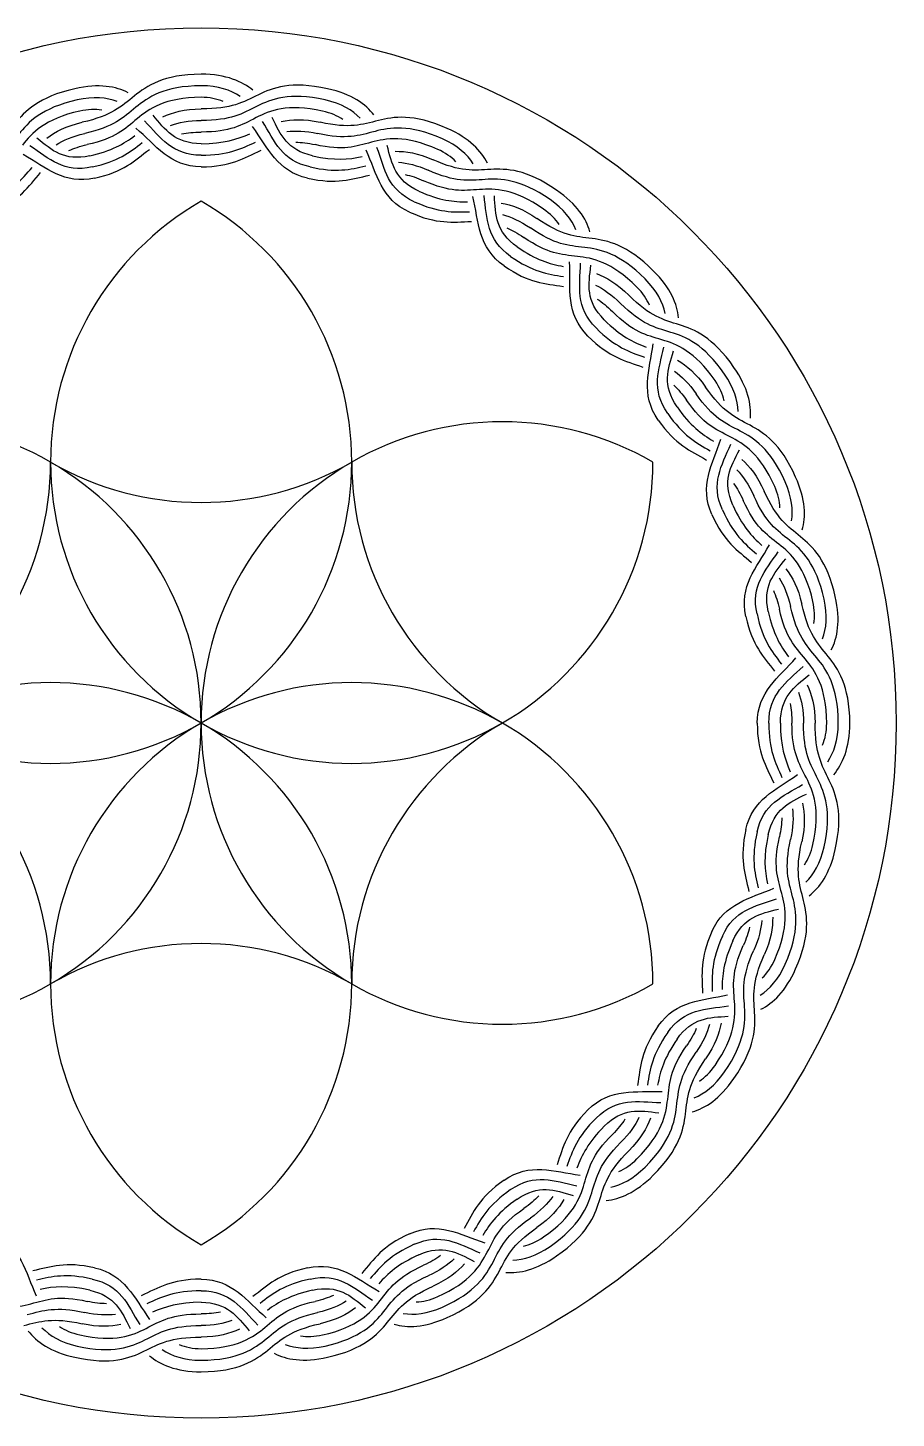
# Model space of a CAD drawing. Extents: x 16 to 136, y 72 to 192.
# Drawn here: x 61.2 to 136.1, y 71.7 to 191.7 of the extents above; entities that cross this region are included whole.
import ezdxf

# ---------------------------------------------------------------- set-up
doc = ezdxf.new("R2010")
doc.units = 0
doc.layers.add('View', color=7, linetype='CONTINUOUS')

msp = doc.modelspace()

# ---------------------------------------------------------------- linework, layer by layer
at = {"layer": 'View'}
msp.add_circle((76.1207, 131.696), 60, dxfattribs=at)
for centre, start, end in [((89.1207, 154.213), 120, 180), ((63.1207, 154.213), 0, 60), ((50.1207, 131.696), 60, 120), ((102.121, 131.696), 60, 120), ((37.1207, 154.213), -60, 0), ((89.1207, 154.213), 180, -120), ((50.1207, 131.696), 0, 60), ((76.1207, 176.729), -120, -60), ((63.1207, 154.213), -60, 0), ((102.121, 131.696), 120, 180), ((115.121, 154.213), 180, -120), ((89.1207, 154.213), -60, 0), ((63.1207, 109.179), 60, 120), ((89.1207, 109.179), 60, 120), ((63.1207, 154.213), -120, -60), ((37.1207, 109.179), 0, 60), ((50.1207, 131.696), -60, 0), ((89.1207, 109.179), 120, 180), ((89.1207, 154.213), -120, -60), ((63.1207, 109.179), 0, 60), ((102.121, 131.696), 180, -120), ((115.121, 109.179), 120, 180), ((89.1207, 109.179), 0, 60), ((76.1207, 86.6628), 60, 120), ((50.1207, 131.696), -120, -60), ((89.1207, 109.179), 180, -120), ((63.1207, 109.179), -60, 0), ((102.121, 131.696), -120, -60)]:
    msp.add_arc(centre, 26, start, end, dxfattribs=at)
for points, degree in [([(76.1207, 187.696), (72.8415, 187.67), (71.4105, 186.658), (70.3764, 185.828)], 3), ([(76.1208, 187.696), (76.1207, 187.696)], 1), ([(80.5824, 186.303), (79.6949, 187.062), (78.3113, 187.678), (76.1208, 187.696)], 3), ([(65.2106, 186.437), (62.0599, 185.732), (60.8922, 184.472), (60.0544, 183.447)], 3), ([(69.8171, 186.091), (68.7839, 186.63), (67.3139, 186.908), (65.2106, 186.437)], 3), ([(76.1207, 186.696), (72.9072, 186.676), (71.507, 185.671), (70.4949, 184.844)], 3), ([(76.1208, 186.696), (76.1207, 186.696)], 1), ([(79.4785, 185.781), (78.6779, 186.311), (77.597, 186.687), (76.1208, 186.696)], 3), ([(86.8163, 185.472), (83.718, 186.165), (82.1476, 185.516), (80.9677, 184.932)], 3), ([(87.0309, 186.437), (83.8736, 187.143), (82.2722, 186.499), (81.0702, 185.919)], 3), ([(91.0408, 184.171), (90.3377, 185.092), (89.1321, 185.967), (87.0309, 186.437)], 3), ([(65.4252, 185.473), (62.3329, 184.782), (61.1922, 183.531), (60.3738, 182.512)], 3), ([(68.8609, 185.335), (67.967, 185.67), (66.8437, 185.789), (65.4252, 185.472)], 3), ([(70.3764, 185.828), (69.2137, 184.894), (68.4252, 184.116), (65.8546, 183.543)], 3), ([(70.4949, 184.844), (69.3586, 183.915), (68.5867, 183.139), (66.0692, 182.579)], 3), ([(76.1207, 185.696), (72.9729, 185.683), (71.6035, 184.683), (70.6135, 183.859)], 3), ([(76.1208, 185.696), (76.1207, 185.696)], 1), ([(81.0702, 185.919), (79.7241, 185.27), (78.7885, 184.69), (76.1208, 184.696)], 3), ([(78.0199, 185.345), (77.4779, 185.562), (76.8498, 185.693), (76.1208, 185.696)], 3), ([(80.9677, 184.932), (79.6484, 184.28), (78.7296, 183.696), (76.1208, 183.696)], 3), ([(86.6016, 184.508), (83.5623, 185.186), (82.023, 184.533), (80.8653, 183.945)], 3), ([(89.8616, 183.89), (89.197, 184.571), (88.234, 185.156), (86.8163, 185.472)], 3), ([(65.6399, 184.508), (62.6058, 183.831), (61.4922, 182.59), (60.6933, 181.577)], 3), ([(67.5452, 184.587), (66.9741, 184.676), (66.341, 184.664), (65.6399, 184.508)], 3), ([(70.6135, 183.859), (69.5035, 182.936), (68.7482, 182.161), (66.2839, 181.614)], 3), ([(76.1207, 180.696), (73.6126, 180.714), (72.6506, 182.197), (71.2335, 183.655)], 3), ([(76.1207, 181.696), (73.8627, 181.707), (73.0141, 182.889), (71.9668, 184.17)], 3), ([(72.8157, 184.009), (73.6313, 184.398), (74.6804, 184.693), (76.1207, 184.696)], 3), ([(73.4725, 183.266), (74.1699, 183.521), (75.0311, 183.696), (76.1207, 183.696)], 3), ([(76.1207, 184.696), (76.1208, 184.696)], 1), ([(76.1207, 183.696), (76.1208, 183.696)], 1), ([(80.8653, 183.945), (79.5726, 183.289), (78.6707, 182.702), (76.1208, 182.696)], 3), ([(85.5283, 179.684), (83.0919, 180.224), (82.4822, 181.874), (81.4245, 183.608)], 3), ([(85.743, 180.649), (83.5502, 181.136), (83.0051, 182.433), (82.2525, 183.947)], 3), ([(83.042, 183.602), (83.9212, 183.8), (84.9981, 183.853), (86.387, 183.543)], 3), ([(91.4339, 183.698), (89.9978, 183.342), (88.9547, 182.971), (86.387, 183.543)], 3), ([(88.3582, 183.77), (87.8802, 184.093), (87.3026, 184.351), (86.6016, 184.508)], 3), ([(97.347, 183.015), (94.4057, 184.323), (92.7246, 184.017), (91.4339, 183.698)], 3), ([(62.8039, 182.181), (63.515, 182.729), (64.4664, 183.234), (65.8546, 183.543)], 3), ([(63.5982, 181.597), (64.2218, 181.993), (65.0175, 182.345), (66.0692, 182.579)], 3), ([(76.1207, 179.696), (73.433, 179.722), (72.1794, 181.563), (70.4945, 183.042)], 3), ([(74.4379, 182.533), (74.926, 182.636), (75.4833, 182.698), (76.1207, 182.696)], 3), ([(76.1207, 182.696), (76.1208, 182.696)], 1), ([(76.1208, 181.696), (78.0919, 181.705), (79.2214, 182.071), (80.3339, 182.557)], 3), ([(85.3137, 178.72), (82.692, 179.299), (81.9236, 181.304), (80.5679, 183.174)], 3), ([(83.5161, 182.736), (84.2499, 182.831), (85.1202, 182.813), (86.1723, 182.578)], 3), ([(91.1286, 182.758), (89.7163, 182.396), (88.6876, 182.019), (86.1723, 182.578)], 3), ([(96.5396, 181.207), (93.701, 182.472), (92.0754, 182.151), (90.8234, 181.819)], 3), ([(96.9433, 182.111), (94.0533, 183.398), (92.4, 183.084), (91.1286, 182.758)], 3), ([(100.827, 180.013), (100.315, 181.056), (99.3063, 182.143), (97.347, 183.015)], 3), ([(66.7132, 179.685), (64.2765, 179.145), (63.0206, 180.382), (61.3397, 181.506)], 3), ([(66.4985, 180.649), (64.3058, 180.163), (63.2607, 181.108), (61.9457, 182.16)], 3), ([(64.6899, 181.093), (65.1416, 181.298), (65.6677, 181.477), (66.2839, 181.614)], 3), ([(66.4985, 180.649), (68.4068, 181.073), (69.4288, 181.675), (70.4032, 182.389)], 3), ([(66.7132, 179.685), (68.9358, 180.177), (69.9228, 180.932), (71.0352, 181.794)], 3), ([(66.9278, 178.72), (69.4715, 179.282), (70.3417, 180.21), (71.6572, 181.203)], 3), ([(76.1208, 181.696), (76.1207, 181.696)], 1), ([(76.1208, 180.696), (78.4126, 180.712), (79.5388, 181.236), (80.8189, 181.836)], 3), ([(84.2926, 181.817), (84.7888, 181.811), (85.3414, 181.751), (85.9576, 181.614)], 3), ([(90.8234, 181.819), (89.4347, 181.449), (88.4205, 181.067), (85.9576, 181.614)], 3), ([(94.5211, 176.689), (92.232, 177.715), (91.9669, 179.471), (91.2978, 181.374)], 3), ([(94.9248, 177.592), (92.8706, 178.512), (92.5872, 179.939), (92.1751, 181.534)], 3), ([(98.1145, 180.138), (97.7093, 180.549), (97.1946, 180.915), (96.5396, 181.207)], 3), ([(99.6138, 179.964), (99.0944, 180.762), (98.2666, 181.522), (96.9433, 182.111)], 3), ([(66.9278, 178.72), (64.3055, 178.14), (62.7513, 179.631), (60.7464, 180.756)], 3), ([(76.1208, 180.696), (76.1207, 180.696)], 1), ([(76.1208, 179.696), (78.7402, 179.722), (79.7861, 180.439), (81.2948, 181.125)], 3), ([(85.743, 180.649), (87.6514, 180.226), (88.8332, 180.34), (90.0164, 180.577)], 3), ([(94.1174, 175.785), (91.6546, 176.891), (91.277, 179.085), (90.3731, 181.129)], 3), ([(92.8747, 181.036), (93.7742, 181.049), (94.8367, 180.883), (96.1359, 180.304)], 3), ([(93.161, 180.092), (93.8986, 180.035), (94.7466, 179.84), (95.7322, 179.4)], 3), ([(101.121, 179.472), (99.6469, 179.397), (98.5347, 179.233), (96.1359, 180.304)], 3), ([(57.7204, 176.689), (59.8065, 177.624), (60.6285, 178.581), (61.5327, 179.651)], 3), ([(58.1241, 175.785), (60.5121, 176.858), (61.1913, 177.968), (62.2628, 179.206)], 3), ([(76.1208, 179.696), (76.1207, 179.696)], 1), ([(85.3137, 178.72), (87.8575, 178.157), (89.0478, 178.631), (90.657, 178.98)], 3), ([(85.5283, 179.684), (87.7512, 179.192), (88.9692, 179.46), (90.3394, 179.774)], 3), ([(93.7347, 179.033), (94.2202, 178.926), (94.7504, 178.755), (95.3285, 178.496)], 3), ([(100.638, 178.606), (99.1852, 178.52), (98.0851, 178.349), (95.7322, 179.4)], 3), ([(106.807, 177.69), (104.158, 179.523), (102.455, 179.541), (101.121, 179.472)], 3), ([(100.156, 177.739), (98.7235, 177.643), (97.6355, 177.464), (95.3285, 178.496)], 3), ([(105.673, 176.056), (103.111, 177.831), (101.457, 177.825), (100.156, 177.739)], 3), ([(106.24, 176.873), (103.634, 178.677), (101.956, 178.683), (100.638, 178.606)], 3), ([(109.679, 174.092), (109.365, 175.215), (108.572, 176.47), (106.807, 177.69)], 3), ([(94.5211, 176.689), (96.6102, 175.752), (97.8759, 175.775), (99.2841, 175.817)], 3), ([(94.9248, 177.592), (96.7164, 176.79), (97.9106, 176.669), (99.1206, 176.672)], 3), ([(102.27, 171.153), (100.033, 172.712), (100.074, 174.957), (99.5791, 177.147)], 3), ([(102.838, 171.971), (100.761, 173.416), (100.83, 175.208), (100.538, 177.209)], 3), ([(103.405, 172.788), (101.543, 174.082), (101.533, 175.548), (101.433, 177.199)], 3), ([(102.027, 176.574), (102.917, 176.416), (103.932, 176.053), (105.106, 175.239)], 3), ([(108.474, 174.264), (108.108, 175.147), (107.433, 176.047), (106.24, 176.873)], 3), ([(94.1174, 175.785), (96.5097, 174.711), (97.797, 174.942), (99.4454, 174.973)], 3), ([(102.13, 175.589), (102.848, 175.392), (103.648, 175.04), (104.539, 174.422)], 3), ([(109.87, 173.505), (108.407, 173.697), (107.27, 173.739), (105.106, 175.239)], 3), ([(107.027, 174.71), (106.704, 175.19), (106.264, 175.647), (105.673, 176.056)], 3), ([(102.497, 174.435), (102.957, 174.237), (103.448, 173.968), (103.972, 173.605)], 3), ([(109.236, 172.736), (107.791, 172.915), (106.663, 172.948), (104.539, 174.422)], 3), ([(108.602, 171.968), (107.175, 172.133), (106.057, 172.156), (103.972, 173.605)], 3), ([(115.151, 170.726), (112.87, 173.007), (111.199, 173.33), (109.87, 173.505)], 3), ([(102.838, 171.971), (104.73, 170.653), (105.995, 170.442), (107.392, 170.229)], 3), ([(103.405, 172.788), (105.027, 171.66), (106.191, 171.32), (107.385, 171.103)], 3), ([(113.741, 169.316), (111.532, 171.524), (109.903, 171.817), (108.602, 171.968)], 3), ([(114.446, 170.021), (112.201, 172.266), (110.551, 172.574), (109.236, 172.736)], 3), ([(102.27, 171.153), (104.439, 169.643), (105.769, 169.633), (107.399, 169.365)], 3), ([(109.511, 165.086), (107.576, 167.022), (108.015, 169.236), (107.924, 171.488)], 3), ([(110.216, 165.791), (108.42, 167.587), (108.808, 169.347), (108.882, 171.376)], 3), ([(110.921, 166.496), (109.31, 168.108), (109.561, 169.524), (109.764, 171.203)], 3), ([(110.238, 170.48), (111.088, 170.164), (112.024, 169.623), (113.036, 168.611)], 3), ([(117.335, 166.668), (117.226, 167.83), (116.669, 169.207), (115.151, 170.726)], 3), ([(110.163, 169.488), (110.836, 169.165), (111.562, 168.675), (112.331, 167.906)], 3), ([(114.835, 167.748), (114.601, 168.279), (114.25, 168.807), (113.741, 169.316)], 3), ([(116.18, 167.051), (115.977, 167.986), (115.473, 168.994), (114.446, 170.021)], 3), ([(110.318, 168.283), (110.737, 168.006), (111.174, 167.653), (111.626, 167.201)], 3), ([(117.419, 166.056), (116.016, 166.504), (114.9, 166.747), (113.036, 168.611)], 3), ([(115.899, 164.767), (114.525, 165.182), (113.424, 165.403), (111.626, 167.201)], 3), ([(116.659, 165.412), (115.271, 165.843), (114.162, 166.075), (112.331, 167.906)], 3), ([(110.216, 165.791), (111.851, 164.157), (113.064, 163.725), (114.4, 163.269)], 3), ([(110.921, 166.496), (112.321, 165.096), (113.411, 164.555), (114.548, 164.131)], 3), ([(122.115, 162.383), (120.282, 165.033), (118.695, 165.649), (117.419, 166.056)], 3), ([(109.511, 165.086), (111.385, 163.213), (112.7, 162.968), (114.255, 162.418)], 3), ([(115.578, 157.846), (114.015, 160.089), (114.831, 162.127), (115.147, 164.415)], 3), ([(120.481, 161.248), (118.705, 163.812), (117.153, 164.389), (115.899, 164.767)], 3), ([(121.298, 161.816), (119.493, 164.423), (117.924, 165.019), (116.659, 165.412)], 3), ([(116.395, 158.413), (114.948, 160.492), (115.638, 162.15), (116.07, 164.135)], 3), ([(117.212, 158.98), (115.915, 160.846), (116.41, 162.192), (116.907, 163.809)], 3), ([(116.996, 162.052), (117.601, 161.616), (118.228, 161.006), (118.847, 160.114)], 3), ([(117.246, 163.014), (118.026, 162.553), (118.85, 161.855), (119.664, 160.681)], 3), ([(123.534, 158.004), (123.635, 159.164), (123.336, 160.618), (122.115, 162.383)], 3), ([(116.936, 160.841), (117.299, 160.494), (117.666, 160.07), (118.03, 159.547)], 3), ([(121.276, 159.513), (121.141, 160.076), (120.89, 160.657), (120.481, 161.248)], 3), ([(122.471, 158.588), (122.438, 159.542), (122.124, 160.623), (121.298, 161.816)], 3), ([(122.646, 156.893), (121.362, 157.567), (120.32, 157.991), (118.847, 160.114)], 3), ([(123.507, 157.388), (122.211, 158.082), (121.163, 158.519), (119.664, 160.681)], 3), ([(116.395, 158.413), (117.711, 156.522), (118.822, 155.886), (120.049, 155.2)], 3), ([(117.212, 158.98), (118.339, 157.359), (119.31, 156.636), (120.348, 156.018)], 3), ([(121.786, 156.399), (120.513, 157.053), (119.477, 157.464), (118.03, 159.547)], 3), ([(115.578, 157.846), (117.087, 155.68), (118.328, 155.211), (119.753, 154.394)], 3), ([(127.439, 152.922), (126.131, 155.863), (124.681, 156.759), (123.507, 157.388)], 3), ([(120.21, 149.693), (119.1, 152.165), (120.265, 154), (120.986, 156.188)], 3), ([(125.632, 152.115), (124.367, 154.954), (122.943, 155.804), (121.786, 156.399)], 3), ([(126.536, 152.519), (125.249, 155.409), (123.812, 156.282), (122.646, 156.893)], 3), ([(121.113, 150.096), (120.085, 152.389), (121.058, 153.879), (121.84, 155.748)], 3), ([(122.017, 150.5), (121.094, 152.561), (121.821, 153.782), (122.601, 155.278)], 3), ([(122.789, 154.438), (123.468, 153.845), (124.148, 153.01), (124.728, 151.711)], 3), ([(122.37, 153.542), (122.882, 153.005), (123.384, 152.293), (123.825, 151.307)], 3), ([(127.084, 149.136), (127.232, 150.076), (127.125, 151.195), (126.536, 152.519)], 3), ([(128.015, 148.361), (128.332, 149.477), (128.311, 150.963), (127.439, 152.922)], 3), ([(122.09, 152.368), (122.381, 151.964), (122.662, 151.482), (122.921, 150.904)], 3), ([(126.937, 147.443), (125.805, 148.352), (124.875, 148.956), (123.825, 151.307)], 3), ([(127.872, 147.762), (126.732, 148.694), (125.798, 149.314), (124.728, 151.711)], 3), ([(126.088, 150.267), (126.062, 150.843), (125.924, 151.46), (125.632, 152.115)], 3), ([(121.113, 150.096), (122.049, 148.01), (123.006, 147.188), (124.075, 146.284)], 3), ([(122.017, 150.5), (122.819, 148.71), (123.626, 147.827), (124.524, 147.025)], 3), ([(126.002, 147.123), (124.879, 148.009), (123.952, 148.599), (122.921, 150.904)], 3), ([(120.21, 149.693), (121.282, 147.305), (122.393, 146.625), (123.631, 145.554)], 3), ([(130.862, 142.606), (130.157, 145.757), (128.897, 146.925), (127.872, 147.762)], 3), ([(123.144, 140.889), (122.565, 143.511), (124.056, 145.065), (125.18, 147.07)], 3), ([(124.109, 141.104), (123.569, 143.54), (124.806, 144.796), (125.93, 146.477)], 3), ([(128.932, 142.177), (128.255, 145.211), (127.015, 146.325), (126.002, 147.123)], 3), ([(129.897, 142.391), (129.206, 145.484), (127.956, 146.625), (126.937, 147.443)], 3), ([(125.074, 141.318), (124.587, 143.511), (125.532, 144.556), (126.584, 145.871)], 3), ([(126.022, 144.219), (126.417, 143.595), (126.769, 142.799), (127.003, 141.748)], 3), ([(126.605, 145.013), (127.154, 144.302), (127.658, 143.35), (127.968, 141.962)], 3), ([(125.518, 143.127), (125.722, 142.675), (125.901, 142.149), (126.038, 141.533)], 3), ([(129.268, 137.322), (128.34, 138.458), (127.563, 139.23), (127.003, 141.748)], 3), ([(130.252, 137.44), (129.319, 138.603), (128.541, 139.392), (127.968, 141.962)], 3), ([(129.011, 140.272), (129.101, 140.843), (129.089, 141.476), (128.932, 142.177)], 3), ([(129.759, 138.956), (130.095, 139.85), (130.214, 140.973), (129.897, 142.392)], 3), ([(130.516, 138), (131.054, 139.033), (131.332, 140.503), (130.862, 142.606)], 3), ([(123.144, 140.889), (123.707, 138.345), (124.635, 137.475), (125.627, 136.16)], 3), ([(124.109, 141.104), (124.601, 138.881), (125.356, 137.894), (126.218, 136.782)], 3), ([(125.074, 141.318), (125.497, 139.41), (126.099, 138.388), (126.814, 137.414)], 3), ([(128.284, 137.203), (127.361, 138.313), (126.586, 139.069), (126.038, 141.533)], 3), ([(124.121, 131.696), (124.147, 134.384), (125.988, 135.637), (127.467, 137.322)], 3), ([(130.121, 131.696), (130.107, 134.844), (129.108, 136.213), (128.284, 137.203)], 3), ([(131.121, 131.696), (131.101, 134.91), (130.095, 136.31), (129.268, 137.322)], 3), ([(132.121, 131.696), (132.094, 134.975), (131.083, 136.406), (130.252, 137.44)], 3), ([(125.121, 131.696), (125.138, 134.204), (126.622, 135.166), (128.079, 136.583)], 3), ([(126.121, 131.696), (126.131, 133.954), (127.313, 134.803), (128.595, 135.85)], 3), ([(128.434, 135.001), (128.822, 134.185), (129.118, 133.136), (129.121, 131.696)], 3), ([(126.958, 133.379), (127.061, 132.891), (127.122, 132.333), (127.121, 131.696)], 3), ([(127.69, 134.344), (127.945, 133.647), (128.121, 132.786), (128.121, 131.696)], 3), ([(124.121, 131.696), (124.146, 129.077), (124.864, 128.031), (125.55, 126.522)], 3), ([(125.121, 131.696), (125.137, 129.404), (125.661, 128.278), (126.261, 126.998)], 3), ([(126.121, 131.696), (126.13, 129.725), (126.496, 128.595), (126.981, 127.483)], 3), ([(128.37, 126.952), (127.714, 128.244), (127.126, 129.146), (127.121, 131.696)], 3), ([(129.357, 126.849), (128.704, 128.168), (128.121, 129.087), (128.121, 131.696)], 3), ([(130.344, 126.747), (129.695, 128.093), (129.115, 129.028), (129.121, 131.696)], 3), ([(129.77, 129.797), (129.986, 130.339), (130.118, 130.967), (130.121, 131.696)], 3), ([(130.206, 128.338), (130.736, 129.139), (131.112, 130.22), (131.121, 131.696)], 3), ([(130.728, 127.235), (131.487, 128.122), (132.103, 129.506), (132.121, 131.696)], 3), ([(123.144, 122.503), (123.724, 125.125), (125.728, 125.893), (127.599, 127.249)], 3), ([(124.109, 122.289), (124.649, 124.725), (126.299, 125.335), (128.032, 126.392)], 3), ([(128.932, 121.215), (129.611, 124.255), (128.958, 125.794), (128.37, 126.952)], 3), ([(129.897, 121.001), (130.589, 124.099), (129.94, 125.669), (129.357, 126.849)], 3), ([(130.862, 120.786), (131.568, 123.943), (130.923, 125.545), (130.344, 126.747)], 3), ([(125.074, 122.074), (125.56, 124.267), (126.858, 124.812), (128.371, 125.564)], 3), ([(127.161, 124.301), (127.256, 123.567), (127.237, 122.697), (127.003, 121.645)], 3), ([(128.027, 124.775), (128.224, 123.896), (128.277, 122.819), (127.968, 121.43)], 3), ([(123.144, 122.503), (122.582, 119.959), (123.056, 118.769), (123.404, 117.16)], 3), ([(126.241, 123.524), (126.235, 123.028), (126.175, 122.476), (126.038, 121.859)], 3), ([(124.109, 122.289), (123.617, 120.066), (123.884, 118.848), (124.198, 117.478)], 3), ([(125.074, 122.074), (124.65, 120.165), (124.764, 118.984), (125.002, 117.801)], 3), ([(126.243, 116.994), (125.874, 118.382), (125.491, 119.396), (126.038, 121.859)], 3), ([(127.183, 116.688), (126.82, 118.101), (126.443, 119.129), (127.003, 121.645)], 3), ([(128.122, 116.383), (127.767, 117.819), (127.395, 118.862), (127.968, 121.43)], 3), ([(128.195, 119.459), (128.518, 119.937), (128.776, 120.514), (128.932, 121.215)], 3), ([(128.315, 117.955), (128.995, 118.62), (129.58, 119.583), (129.897, 121.001)], 3), ([(128.595, 116.776), (129.516, 117.479), (130.392, 118.685), (130.862, 120.786)], 3), ([(120.21, 113.699), (121.316, 116.162), (123.51, 116.54), (125.554, 117.444)], 3), ([(121.113, 113.296), (122.14, 115.585), (123.895, 115.85), (125.798, 116.519)], 3), ([(125.632, 111.277), (126.897, 114.116), (126.576, 115.742), (126.243, 116.994)], 3), ([(126.536, 110.874), (127.822, 113.764), (127.509, 115.417), (127.183, 116.688)], 3), ([(122.017, 112.892), (122.937, 114.946), (124.364, 115.23), (125.958, 115.642)], 3), ([(127.439, 110.47), (128.747, 113.411), (128.442, 115.092), (128.122, 116.383)], 3), ([(123.458, 114.082), (123.351, 113.597), (123.179, 113.067), (122.921, 112.488)], 3), ([(124.516, 114.656), (124.459, 113.918), (124.265, 113.07), (123.824, 112.085)], 3), ([(125.46, 114.942), (125.474, 114.043), (125.308, 112.98), (124.728, 111.681)], 3), ([(120.21, 113.699), (119.135, 111.307), (119.366, 110.02), (119.397, 108.371)], 3), ([(121.113, 113.296), (120.177, 111.207), (120.199, 109.941), (120.242, 108.533)], 3), ([(122.017, 112.892), (121.215, 111.1), (121.093, 109.906), (121.097, 108.696)], 3), ([(122.163, 107.661), (122.068, 109.093), (121.889, 110.181), (122.921, 112.488)], 3), ([(123.03, 107.178), (122.945, 108.632), (122.773, 109.732), (123.824, 112.085)], 3), ([(123.897, 106.696), (123.822, 108.17), (123.658, 109.282), (124.728, 111.681)], 3), ([(124.389, 108.203), (125.187, 108.722), (125.946, 109.55), (126.536, 110.874)], 3), ([(124.438, 106.99), (125.48, 107.502), (126.568, 108.511), (127.439, 110.47)], 3), ([(124.563, 109.702), (124.974, 110.108), (125.34, 110.622), (125.632, 111.277)], 3), ([(115.578, 105.546), (117.137, 107.783), (119.382, 107.743), (121.572, 108.238)], 3), ([(116.395, 104.979), (117.84, 107.055), (119.633, 106.987), (121.634, 107.279)], 3), ([(120.481, 102.144), (122.256, 104.706), (122.25, 106.36), (122.163, 107.661)], 3), ([(121.298, 101.577), (123.102, 104.183), (123.108, 105.861), (123.03, 107.178)], 3), ([(117.212, 104.412), (118.507, 106.274), (119.973, 106.284), (121.623, 106.384)], 3), ([(120.013, 105.686), (119.817, 104.969), (119.465, 104.169), (118.847, 103.278)], 3), ([(120.999, 105.79), (120.841, 104.9), (120.478, 103.885), (119.664, 102.711)], 3), ([(122.115, 101.009), (123.948, 103.659), (123.965, 105.362), (123.897, 106.696)], 3), ([(115.578, 105.546), (114.067, 103.378), (114.058, 102.048), (113.789, 100.418)], 3), ([(116.395, 104.979), (115.078, 103.087), (114.867, 101.822), (114.653, 100.425)], 3), ([(117.212, 104.412), (116.085, 102.79), (115.744, 101.626), (115.528, 100.432)], 3), ([(118.859, 105.32), (118.662, 104.86), (118.393, 104.368), (118.029, 103.845)], 3), ([(116.393, 99.2151), (116.558, 100.642), (116.581, 101.76), (118.029, 103.845)], 3), ([(117.161, 98.5811), (117.34, 100.026), (117.372, 101.154), (118.847, 103.278)], 3), ([(117.929, 97.947), (118.121, 99.4096), (118.163, 100.547), (119.664, 102.711)], 3), ([(119.135, 100.79), (119.615, 101.113), (120.071, 101.553), (120.481, 102.144)], 3), ([(118.517, 98.1381), (119.639, 98.4517), (120.894, 99.2445), (122.115, 101.009)], 3), ([(118.688, 99.3431), (119.571, 99.7087), (120.472, 100.384), (121.298, 101.577)], 3), ([(109.511, 98.3057), (111.447, 100.241), (113.66, 99.8016), (115.913, 99.8926)], 3), ([(110.216, 97.6007), (112.012, 99.3966), (113.772, 99.0089), (115.8, 98.9347)], 3), ([(110.921, 96.8958), (112.532, 98.5072), (113.949, 98.2561), (115.628, 98.0528)], 3), ([(113.741, 94.0761), (115.949, 96.2845), (116.242, 97.9137), (116.393, 99.2151)], 3), ([(114.446, 93.3711), (116.69, 95.6158), (116.998, 97.2659), (117.161, 98.5811)], 3), ([(109.511, 98.3056), (107.638, 96.432), (107.393, 95.1172), (106.843, 93.5619)], 3), ([(110.216, 97.6007), (108.581, 95.9659), (108.15, 94.7524), (107.694, 93.4165)], 3), ([(112.708, 97.4988), (112.431, 97.0801), (112.078, 96.6427), (111.626, 96.1909)], 3), ([(113.913, 97.6542), (113.59, 96.9812), (113.1, 96.2549), (112.331, 95.4859)], 3), ([(114.905, 97.5786), (114.588, 96.7287), (114.048, 95.793), (113.036, 94.781)], 3), ([(115.151, 92.6662), (117.431, 94.947), (117.755, 96.618), (117.929, 97.947)], 3), ([(110.921, 96.8958), (109.521, 95.4954), (108.979, 94.4057), (108.556, 93.2687)], 3), ([(109.192, 91.9179), (109.607, 93.2916), (109.828, 94.3925), (111.626, 96.1908)], 3), ([(109.836, 91.1579), (110.268, 92.5462), (110.5, 93.6548), (112.331, 95.4859)], 3), ([(102.27, 92.2387), (104.514, 93.8017), (106.552, 92.9855), (108.84, 92.6696)], 3), ([(110.481, 90.3979), (110.928, 91.8009), (111.172, 92.9171), (113.036, 94.781)], 3), ([(112.173, 92.9821), (112.703, 93.2154), (113.231, 93.5668), (113.741, 94.076)], 3), ([(102.837, 91.4215), (104.916, 92.8684), (106.575, 92.1785), (108.559, 91.7466)], 3), ([(111.093, 90.4817), (112.255, 90.5909), (113.632, 91.1475), (115.151, 92.6662)], 3), ([(111.476, 91.6369), (112.411, 91.84), (113.418, 92.3439), (114.446, 93.3711)], 3), ([(102.27, 92.2387), (100.105, 90.7301), (99.6355, 89.489), (98.8186, 88.0639)], 3), ([(102.837, 91.4215), (100.947, 90.1057), (100.311, 88.9952), (99.6251, 87.7682)], 3), ([(103.405, 90.6044), (105.271, 91.9021), (106.617, 91.4066), (108.234, 90.9094)], 3), ([(105.673, 87.3359), (108.237, 89.112), (108.814, 90.6642), (109.192, 91.9179)], 3), ([(103.405, 90.6044), (101.784, 89.4775), (101.061, 88.5067), (100.442, 87.4684)], 3), ([(105.265, 90.8806), (104.919, 90.5181), (104.495, 90.1509), (103.972, 89.7873)], 3), ([(106.477, 90.8205), (106.041, 90.2159), (105.43, 89.5888), (104.539, 88.9702)], 3), ([(107.438, 90.571), (106.977, 89.7913), (106.28, 88.9671), (105.106, 88.153)], 3), ([(106.24, 86.5188), (108.847, 88.3237), (109.444, 89.8931), (109.836, 91.1579)], 3), ([(106.807, 85.7017), (109.458, 87.5352), (110.074, 89.122), (110.481, 90.3979)], 3), ([(100.823, 86.0307), (101.478, 87.3033), (101.889, 88.3401), (103.972, 89.7873)], 3), ([(101.318, 85.1704), (101.992, 86.4545), (102.416, 87.4969), (104.539, 88.9702)], 3), ([(58.124, 87.6071), (60.5868, 86.5012), (60.9644, 84.3072), (61.8683, 82.2628)], 3), ([(94.1173, 87.607), (91.7293, 86.5347), (91.0501, 85.4242), (89.9786, 84.1859)], 3), ([(94.1173, 87.607), (96.5892, 88.717), (98.4245, 87.5522), (100.613, 86.8305)], 3), ([(94.521, 86.7034), (96.814, 87.7316), (98.3032, 86.7585), (100.173, 85.9767)], 3), ([(101.813, 84.31), (102.507, 85.6057), (102.944, 86.6536), (105.106, 88.153)], 3), ([(94.521, 86.7034), (92.4349, 85.7679), (91.6129, 84.8112), (90.7087, 83.7417)], 3), ([(94.9247, 85.7997), (96.9852, 86.7224), (98.2064, 85.9955), (99.7027, 85.2154)], 3), ([(103.013, 85.3463), (103.967, 85.3784), (105.047, 85.6929), (106.24, 86.5188)], 3), ([(103.938, 86.5411), (104.501, 86.6755), (105.082, 86.9264), (105.673, 87.3359)], 3), ([(66.9277, 84.6724), (64.3838, 85.2348), (63.1936, 84.761), (61.5844, 84.4124)], 3), ([(85.3136, 84.6723), (87.9359, 85.2521), (89.4901, 83.7612), (91.495, 82.6368)], 3), ([(94.9247, 85.7997), (93.1349, 84.9981), (92.2513, 84.1904), (91.4494, 83.2926)], 3), ([(96.7927, 85.7269), (96.3883, 85.4359), (95.9066, 85.1545), (95.3284, 84.896)], 3), ([(97.9664, 85.447), (97.4298, 84.9349), (96.7178, 84.4326), (95.7321, 83.9923)], 3), ([(96.5395, 82.1849), (99.3786, 83.4502), (100.228, 84.8734), (100.823, 86.0307)], 3), ([(102.429, 84.2823), (103.588, 84.1814), (105.043, 84.481), (106.807, 85.7017)], 3), ([(66.7131, 83.7077), (64.4902, 84.2), (63.2722, 83.9324), (61.902, 83.6185)], 3), ([(66.9277, 84.6724), (69.5494, 84.0928), (70.3178, 82.0883), (71.6735, 80.2182)], 3), ([(85.3136, 84.6723), (82.7698, 84.1099), (81.8997, 83.1818), (80.5842, 82.1893)], 3), ([(85.5282, 83.7077), (87.9649, 84.2473), (89.2208, 83.0105), (90.9017, 81.8865)], 3), ([(91.5482, 81.8151), (92.4337, 82.9382), (93.0236, 83.8651), (95.3284, 84.896)], 3), ([(98.8623, 85.0281), (98.2693, 84.3488), (97.4351, 83.6683), (96.1358, 83.0886)], 3), ([(96.9432, 81.2812), (99.8333, 82.5678), (100.706, 84.0046), (101.318, 85.1704)], 3), ([(97.3469, 80.3775), (100.288, 81.6854), (101.184, 83.1358), (101.813, 84.31)], 3), ([(66.4984, 82.7431), (64.5899, 83.1665), (63.4081, 83.0526), (62.225, 82.8148)], 3), ([(66.7131, 83.7077), (69.1495, 83.1681), (69.7592, 81.5182), (70.8169, 79.7844)], 3), ([(76.1206, 83.6961), (73.5012, 83.6707), (72.4552, 82.9531), (70.9466, 82.2672)], 3), ([(76.1206, 83.6961), (76.1207, 83.6961)], 1), ([(76.1207, 83.6961), (78.8084, 83.67), (80.062, 81.8293), (81.7469, 80.35)], 3), ([(85.5282, 83.7077), (83.3056, 83.2155), (82.3186, 82.4605), (81.2061, 81.5987)], 3), ([(85.7429, 82.743), (87.9356, 83.2295), (88.9807, 82.2844), (90.2957, 81.2326)], 3), ([(91.8676, 80.8801), (92.7762, 82.0115), (93.3809, 82.9419), (95.7321, 83.9923)], 3), ([(92.1871, 79.945), (93.1188, 81.0849), (93.7382, 82.0188), (96.1358, 83.0886)], 3), ([(55.7018, 82.1849), (58.5404, 80.9198), (60.166, 81.2408), (61.418, 81.5737)], 3), ([(61.418, 81.5737), (62.8066, 81.9429), (63.8209, 82.3257), (66.2837, 81.7784)], 3), ([(67.9488, 81.5757), (67.4526, 81.5817), (66.9, 81.6415), (66.2837, 81.7784)], 3), ([(66.4984, 82.7431), (68.6912, 82.2566), (69.2363, 80.959), (69.9889, 79.4455)], 3), ([(76.1206, 82.6961), (73.8287, 82.6798), (72.7026, 82.1563), (71.4225, 81.556)], 3), ([(76.1206, 81.6961), (74.1495, 81.6871), (73.02, 81.3212), (71.9075, 80.8357)], 3), ([(76.1206, 82.6961), (76.1207, 82.6961)], 1), ([(76.1206, 81.6961), (76.1207, 81.6961)], 1), ([(76.1207, 82.6961), (78.6288, 82.6783), (79.5908, 81.1952), (81.0079, 79.7376)], 3), ([(76.1207, 81.6961), (78.3787, 81.6857), (79.2273, 80.5036), (80.2746, 79.2223)], 3), ([(81.6279, 79.5327), (82.7379, 80.4561), (83.4932, 81.2309), (85.9575, 81.7784)], 3), ([(85.7429, 82.7431), (83.8346, 82.3197), (82.8126, 81.7177), (81.8382, 81.0028)], 3), ([(87.5515, 82.2993), (87.0998, 82.0947), (86.5737, 81.9153), (85.9576, 81.7784)], 3), ([(88.6433, 81.7952), (88.0196, 81.3997), (87.2239, 81.0477), (86.1722, 80.8137)], 3), ([(86.6015, 78.8844), (89.6356, 79.5615), (90.7492, 80.8019), (91.5482, 81.8151)], 3), ([(94.6918, 81.7284), (95.2681, 81.7551), (95.8845, 81.8929), (96.5395, 82.1849)], 3), ([(60.8075, 79.6944), (62.2436, 80.05), (63.2867, 80.4213), (65.8544, 79.8491)], 3), ([(61.1128, 80.6341), (62.5251, 80.9965), (63.5538, 81.3735), (66.0691, 80.8138)], 3), ([(68.7252, 80.6561), (67.9914, 80.5611), (67.1212, 80.5796), (66.0691, 80.8138)], 3), ([(71.3761, 79.4468), (72.6688, 80.1029), (73.5707, 80.6904), (76.1206, 80.6961)], 3), ([(76.1207, 80.6961), (76.1206, 80.6961)], 1), ([(77.8035, 80.8591), (77.3154, 80.7563), (76.7581, 80.6947), (76.1207, 80.6961)], 3), ([(81.7464, 78.5486), (82.8828, 79.477), (83.6547, 80.2536), (86.1722, 80.8138)], 3), ([(89.4375, 81.2116), (88.7264, 80.6629), (87.775, 80.1584), (86.3869, 79.8491)], 3), ([(86.8162, 77.9197), (89.9086, 78.6107), (91.0492, 79.861), (91.8676, 80.8801)], 3), ([(93.5605, 80.7325), (94.5007, 80.5852), (95.6199, 80.692), (96.9432, 81.2812)], 3), ([(61.2006, 79.2213), (61.9037, 78.3003), (63.1093, 77.4253), (65.2105, 76.9552)], 3), ([(62.3798, 79.5019), (63.0443, 78.8217), (64.0074, 78.2366), (65.4251, 77.9198)], 3), ([(63.8832, 79.6219), (64.3612, 79.2988), (64.9388, 79.0409), (65.6398, 78.8845)], 3), ([(65.6398, 78.8845), (68.6791, 78.2062), (70.2184, 78.8592), (71.3761, 79.4468)], 3), ([(69.1994, 79.7898), (68.3202, 79.5925), (67.2433, 79.5396), (65.8544, 79.8491)], 3), ([(71.2737, 78.46), (72.593, 79.1125), (73.5118, 79.6961), (76.1206, 79.6961)], 3), ([(76.1207, 79.6961), (76.1206, 79.6961)], 1), ([(78.7689, 80.1266), (78.0715, 79.8717), (77.2103, 79.6961), (76.1207, 79.6961)], 3), ([(76.1207, 77.6961), (79.2684, 77.7094), (80.6379, 78.7093), (81.6279, 79.5327)], 3), ([(79.4257, 79.3829), (78.6101, 78.9947), (77.5609, 78.6992), (76.1207, 78.6961)], 3), ([(81.865, 77.5644), (83.0277, 78.4979), (83.8161, 79.2762), (86.3868, 79.8491)], 3), ([(87.0308, 76.9551), (90.1815, 77.66), (91.3492, 78.92), (92.1871, 79.945)], 3), ([(92.7854, 79.8017), (93.902, 79.4847), (95.3875, 79.5061), (97.3469, 80.3775)], 3), ([(65.4251, 77.9198), (68.5234, 77.2275), (70.0938, 77.8764), (71.2737, 78.46)], 3), ([(71.1712, 77.4731), (72.5173, 78.1221), (73.4529, 78.7019), (76.1206, 78.6961)], 3), ([(74.2215, 78.047), (74.7635, 77.8304), (75.3916, 77.6992), (76.1206, 77.6961)], 3), ([(76.1207, 78.6961), (76.1206, 78.6961)], 1), ([(76.1207, 76.6961), (79.3342, 76.716), (80.7344, 77.7217), (81.7464, 78.5486)], 3), ([(83.3805, 78.0574), (84.2744, 77.7222), (85.3977, 77.6028), (86.8161, 77.9198)], 3), ([(84.6962, 78.8055), (85.2673, 78.7158), (85.9004, 78.728), (86.6015, 78.8844)], 3), ([(65.2105, 76.9552), (68.3678, 76.2488), (69.9692, 76.8937), (71.1712, 77.4731)], 3), ([(71.659, 77.0891), (72.5465, 76.3302), (73.9301, 75.7139), (76.1206, 75.6961)], 3), ([(72.7629, 77.611), (73.5635, 77.0812), (74.6444, 76.7053), (76.1206, 76.6961)], 3), ([(76.1206, 77.6961), (76.1207, 77.6961)], 1), ([(76.1207, 75.6961), (79.3999, 75.7227), (80.8309, 76.7341), (81.865, 77.5644)], 3), ([(82.4243, 77.3012), (83.4575, 76.7624), (84.9275, 76.4846), (87.0308, 76.9551)], 3), ([(76.1206, 76.6961), (76.1207, 76.6961)], 1), ([(76.1206, 75.6961), (76.1207, 75.6961)], 1)]:
    msp.add_open_spline(points, degree=degree, dxfattribs=at)

doc.saveas('drawing.dxf')
